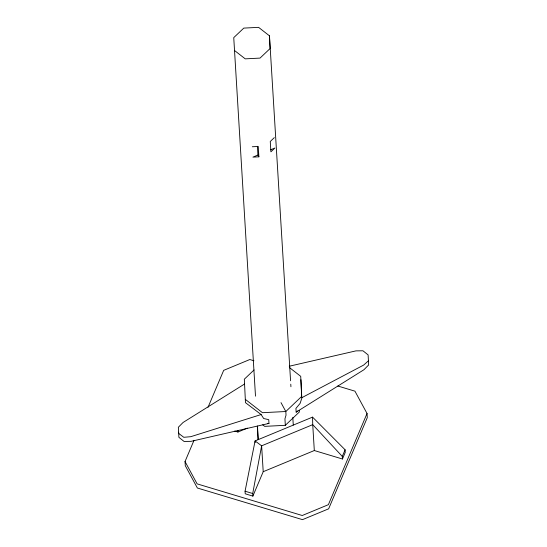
<?xml version="1.0" encoding="UTF-8"?>
<svg xmlns="http://www.w3.org/2000/svg" width="547" height="547" viewBox="0 0 547 547"><rect width="100%" height="100%" fill="white"/><g stroke="black" fill="none" stroke-linecap="round" stroke-linejoin="round"><path stroke-width="0.82" d="M252.871 496.102L252.714 493.51L261.63 445.819L312.734 424.657L312.549 417.122L255.087 440.923L245.063 491.213L245.227 493.797L252.871 496.102L263.21 471.699L261.63 445.819L255.087 440.923L255.189 442.591M337.834 386.018L354.948 391.167L367.037 413.498L367.29 417.641L328.638 508.826L302.498 519.65L197.371 488.013L185.283 465.682L185.03 461.538L194.028 440.314M208.024 407.296L223.682 370.353L249.822 359.529L253.897 360.753M263.21 471.699L314.313 450.537L342.449 459.001L342.292 456.417L345.102 449.784L312.549 417.122M342.449 459.001L345.26 452.369L345.102 449.784M367.037 413.498L328.385 504.683L302.245 515.506L197.118 483.869L185.03 461.538M300.925 379.7L301.8 398.319L300.071 403.447L295.927 408.404L296.153 412.144L297.356 410.934M274.3 137.646L270.266 141.482L270.902 151.834L274.936 147.998L270.656 149.769M254.075 369.936L244.324 379.201L245.473 402.667L261.131 414.551L263.675 418.523L268.741 419.665L268.967 423.405L191.047 441.347L184.045 441.436L178.89 437.313L178.643 432.233M262.717 424.814L264.693 426.359L285.329 425.313L299.332 412.014L299.25 410.318M368.398 360.829L363.646 365.081L301.766 397.724M244.591 383.987L183.074 422.475L178.349 427.248L178.65 433.388L183.792 437.299L190.766 436.691L261.131 414.551M296.153 412.144L363.926 369.738L368.651 364.972L368.11 354.907L362.955 350.784L355.953 350.873L289.267 366.23M257.391 146.281L257.931 155.04L252.94 157.112L258.888 156.811L258.252 146.459L252.304 146.76M234.738 431.07L237.931 432.034L247.374 428.123M267.483 423.419L268.967 423.405M245.063 491.213L252.714 493.51M290.566 380.78L269.466 35.828L258.581 27.35L243.791 28.102L233.747 37.634L255.497 396.178M234.348 50.372L245.234 58.85L260.03 58.098L270.068 48.567L269.466 35.828M289.479 367.591L300.72 376.343L301.664 396.452L285.814 411.515L262.451 412.698L245.268 399.31M342.292 456.417L312.734 424.657L314.313 450.537M257.931 155.04L258.888 156.811M281.008 402.633L285.814 411.515L286.033 415.139L284.939 418.845L285.329 425.313M290.772 384.185L290.929 386.743M292.809 417.402L293.274 425.067M257.322 425.99L258.157 439.617L257.555 426.879M237.829 430.366L237.931 432.034"/></g></svg>
